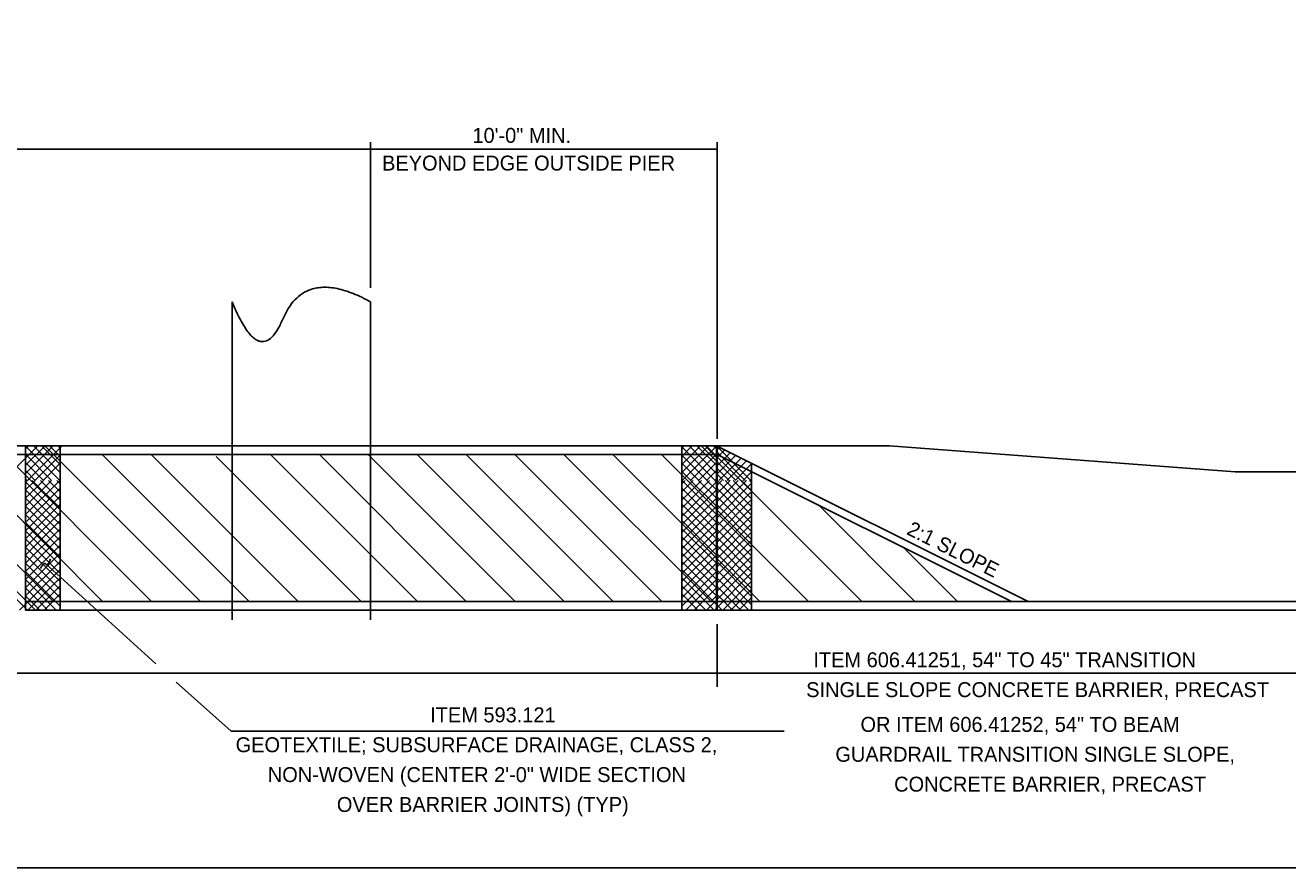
# Model space of a CAD drawing. Extents: x -164 to -43, y -137 to -88.
# Drawn here: x -99.05 to -62.53, y -136.87 to -112.51 of the extents above; entities that cross this region are included whole.
import ezdxf

# ---------------------------------------------------------------- set-up
doc = ezdxf.new("R2010")
doc.units = 0
for name, color, linetype in [('BDR-Clip Boundary', 7, 'Continuous'), ('Bridge-Substructure', 7, 'Continuous'), ('Bridge-Text', 7, 'Continuous'), ('E-Road-Jersey Barrier', 7, 'Continuous'), ('MedianDropBarrier', 7, 'Continuous')]:
    doc.layers.add(name, color=color, linetype=linetype)

msp = doc.modelspace()

# ---------------------------------------------------------------- linework, layer by layer
at = {"layer": 'BDR-Clip Boundary'}
msp.add_lwpolyline([(-43.411, -88.146), (-163.716, -88.146), (-163.716, -136.872), (-43.411, -136.872)], close=True, dxfattribs=at)
at = {"layer": 'Bridge-Substructure'}
for points in [[(-89.06, -120.511), (-89.06, -124.67), (-93.06, -124.67), (-93.06, -120.511)], [(-93.06, -129.706), (-93.06, -124.67), (-89.06, -124.67), (-89.06, -129.706)]]:
    msp.add_lwpolyline(points, dxfattribs=at)
msp.add_open_spline([(-93.06, -120.511), (-92.247, -122.53), (-90.943, -119.464), (-89.06, -120.511)], degree=2, dxfattribs=at)
at = {"layer": 'Bridge-Text'}
for p, q in [((-129.039, -116.094), (-89.06, -116.094)), ((-89.06, -119.108), (-89.06, -115.894)), ((-89.06, -116.094), (-79.039, -116.094)), ((-79.039, -117.694), (-79.039, -115.894)), ((-79.039, -124.47), (-79.039, -117.694)), ((-89.06, -120.099), (-89.06, -119.108)), ((-79.039, -131.636), (-79.039, -129.827)), ((-79.039, -131.246), (-139.06, -131.246)), ((-59.06, -131.246), (-79.039, -131.246))]:
    msp.add_line(p, q, dxfattribs=at)
for points in [[(-95.277, -130.974), (-98.45, -128.086)], [(-77.101, -132.927), (-93.096, -132.927), (-94.683, -131.506)]]:
    msp.add_lwpolyline(points, dxfattribs=at)
msp.add_open_spline([(-98.604, -128.215), (-98.509, -128.023), (-98.404, -128.162), (-98.317, -127.936)], degree=2, dxfattribs=at)
at = {"layer": 'E-Road-Jersey Barrier'}
for p, q in [((-99.9, -124.67), (-95.4, -129.17)), ((-99.687, -125.67), (-98.687, -124.67)), ((-99.039, -125.467), (-98.241, -124.67)), ((-99.039, -125.232), (-98.477, -124.67)), ((-99.039, -124.76), (-98.949, -124.67)), ((-99.039, -124.682), (-98.051, -125.67)), ((-98.98, -125.67), (-97.98, -124.67)), ((-98.815, -124.67), (-98.039, -125.446)), ((-98.58, -124.67), (-98.039, -125.21)), ((-98.485, -124.67), (-93.985, -129.17)), ((-98.344, -124.67), (-98.039, -124.975)), ((-98.108, -124.67), (-98.039, -124.739)), ((-98.039, -124.67), (-98.039, -129.422)), ((-79.284, -124.67), (-80.06, -125.446)), ((-79.519, -124.67), (-80.06, -125.21)), ((-79.755, -124.67), (-80.06, -124.975)), ((-79.991, -124.67), (-80.06, -124.739)), ((-80.06, -124.67), (-80.06, -129.422)), ((-79.093, -125.67), (-80.06, -124.703)), ((-79.06, -124.682), (-80.048, -125.67)), ((-78.849, -125.67), (-79.849, -124.67)), ((-79.06, -125.232), (-79.622, -124.67)), ((-78.495, -125.67), (-79.495, -124.67)), ((-79.06, -124.996), (-79.386, -124.67)), ((-79.352, -124.67), (-74.852, -129.17)), ((-79.06, -124.76), (-79.15, -124.67)), ((-79.06, -124.67), (-70.039, -129.17)), ((-78.058, -125.67), (-79.058, -124.67)), ((-78.975, -124.712), (-79.039, -124.777)), ((-78.817, -124.791), (-79.039, -125.012)), ((-78.223, -125.67), (-79.039, -124.854)), ((-78.66, -124.869), (-79.039, -125.248)), ((-139.06, -124.92), (-89.06, -124.92)), ((-102.478, -124.92), (-98.228, -129.17)), ((-101.064, -124.92), (-96.814, -129.17)), ((-99.039, -124.917), (-98.287, -125.67)), ((-99.039, -125.153), (-98.522, -125.67)), ((-98.77, -125.67), (-98.039, -124.939)), ((-98.534, -125.67), (-98.039, -125.174)), ((-96.821, -124.92), (-92.571, -129.17)), ((-95.407, -124.92), (-91.157, -129.17)), ((-89.335, -129.17), (-93.528, -124.977)), ((-87.706, -129.17), (-91.956, -124.92)), ((-90.542, -124.92), (-86.292, -129.17)), ((-89.127, -124.92), (-84.877, -129.17)), ((-87.713, -124.92), (-83.463, -129.17)), ((-86.299, -124.92), (-82.049, -129.17)), ((-84.885, -124.92), (-80.635, -129.17)), ((-83.47, -124.92), (-79.242, -129.148)), ((-82.056, -124.92), (-77.806, -129.17)), ((-80.642, -124.92), (-76.392, -129.17)), ((-79.329, -125.67), (-80.06, -124.939)), ((-79.565, -125.67), (-80.06, -125.174)), ((-79.06, -124.917), (-79.812, -125.67)), ((-79.06, -125.153), (-79.577, -125.67)), ((-79.039, -124.92), (-70.519, -129.17)), ((-78.503, -124.947), (-79.039, -125.484)), ((-78.346, -125.026), (-78.989, -125.67)), ((-78.188, -125.104), (-78.754, -125.67)), ((-78.039, -125.191), (-78.518, -125.67)), ((-78.039, -125.17), (-78.039, -129.422)), ((-99.039, -125.389), (-98.758, -125.67)), ((-79.8, -125.67), (-80.06, -125.41)), ((-79.06, -125.389), (-79.341, -125.67)), ((-78.694, -125.67), (-79.039, -125.325)), ((-78.039, -125.426), (-78.282, -125.67)), ((-99.039, -125.624), (-98.994, -125.67)), ((-99.039, -126.655), (-98.054, -125.67)), ((-99.039, -126.419), (-98.289, -125.67)), ((-99.039, -126.184), (-98.525, -125.67)), ((-99.039, -125.948), (-98.761, -125.67)), ((-99.039, -125.712), (-98.996, -125.67)), ((-99.039, -125.711), (-98.039, -126.711)), ((-99.039, -126.891), (-98.039, -125.891)), ((-99.039, -125.947), (-98.039, -126.947)), ((-98.845, -125.67), (-98.039, -126.475)), ((-98.609, -125.67), (-98.039, -126.24)), ((-98.373, -125.67), (-98.039, -126.004)), ((-98.138, -125.67), (-98.039, -125.768)), ((-98.063, -125.67), (-98.039, -125.646)), ((-80.036, -125.67), (-80.06, -125.646)), ((-79.254, -125.67), (-80.06, -126.475)), ((-79.49, -125.67), (-80.06, -126.24)), ((-79.726, -125.67), (-80.06, -126.004)), ((-79.961, -125.67), (-80.06, -125.768)), ((-79.06, -125.711), (-80.06, -126.711)), ((-79.06, -126.891), (-80.06, -125.891)), ((-79.06, -125.947), (-80.06, -126.947)), ((-79.06, -126.655), (-80.045, -125.67)), ((-79.06, -126.419), (-79.81, -125.67)), ((-79.06, -126.184), (-79.574, -125.67)), ((-79.06, -125.948), (-79.338, -125.67)), ((-79.06, -125.624), (-79.105, -125.67)), ((-79.06, -125.712), (-79.103, -125.67)), ((-78.192, -125.67), (-79.039, -126.517)), ((-78.427, -125.67), (-79.039, -126.281)), ((-78.663, -125.67), (-79.039, -126.046)), ((-78.899, -125.67), (-79.039, -125.81)), ((-78.039, -126.673), (-79.039, -125.673)), ((-78.039, -125.753), (-79.039, -126.753)), ((-78.039, -126.909), (-79.039, -125.909)), ((-78.039, -126.437), (-78.807, -125.67)), ((-78.039, -126.201), (-78.571, -125.67)), ((-78.039, -125.966), (-78.335, -125.67)), ((-78.039, -125.73), (-78.1, -125.67)), ((-78.039, -125.662), (-78.047, -125.67)), ((-99.039, -127.127), (-98.039, -126.127)), ((-99.039, -126.182), (-98.039, -127.182)), ((-79.06, -127.127), (-80.06, -126.127)), ((-79.06, -126.182), (-80.06, -127.182)), ((-78.039, -125.989), (-79.039, -126.989)), ((-78.039, -127.144), (-79.039, -126.144)), ((-78.039, -126.224), (-79.039, -127.224)), ((-99.039, -127.362), (-98.039, -126.362)), ((-99.039, -126.418), (-98.039, -127.418)), ((-99.039, -127.598), (-98.039, -126.598)), ((-99.039, -126.654), (-98.039, -127.654)), ((-79.06, -127.362), (-80.06, -126.362)), ((-79.06, -126.418), (-80.06, -127.418)), ((-79.06, -127.598), (-80.06, -126.598)), ((-79.06, -126.654), (-80.06, -127.654)), ((-78.039, -127.38), (-79.039, -126.38)), ((-78.039, -126.46), (-79.039, -127.46)), ((-78.039, -127.616), (-79.039, -126.616)), ((-78.039, -126.696), (-79.039, -127.696)), ((-76.108, -126.382), (-73.32, -129.17)), ((-99.039, -127.834), (-98.039, -126.834)), ((-99.039, -126.889), (-98.039, -127.889)), ((-99.039, -128.069), (-98.039, -127.069)), ((-79.06, -127.834), (-80.06, -126.834)), ((-79.06, -126.889), (-80.06, -127.889)), ((-79.06, -128.069), (-80.06, -127.069)), ((-78.039, -127.851), (-79.039, -126.851)), ((-78.039, -126.931), (-79.039, -127.931)), ((-99.039, -127.125), (-98.039, -128.125)), ((-99.039, -128.305), (-98.039, -127.305)), ((-99.039, -127.361), (-98.039, -128.361)), ((-79.06, -127.125), (-80.06, -128.125)), ((-79.06, -128.305), (-80.06, -127.305)), ((-79.06, -127.361), (-80.06, -128.361)), ((-78.039, -128.087), (-79.039, -127.087)), ((-78.039, -127.167), (-79.039, -128.167)), ((-78.039, -128.323), (-79.039, -127.323)), ((-78.039, -127.403), (-79.039, -128.403)), ((-99.039, -128.541), (-98.039, -127.541)), ((-99.039, -127.597), (-98.039, -128.597)), ((-99.039, -128.776), (-98.039, -127.776)), ((-79.06, -128.541), (-80.06, -127.541)), ((-79.06, -127.597), (-80.06, -128.597)), ((-79.06, -128.776), (-80.06, -127.776)), ((-78.039, -128.558), (-79.039, -127.558)), ((-78.039, -127.638), (-79.039, -128.638)), ((-78.039, -128.794), (-79.039, -127.794)), ((-73.647, -127.609), (-72.087, -129.17)), ((-100.06, -128.11), (-98.75, -129.42)), ((-99.039, -127.832), (-98.039, -128.832)), ((-99.039, -129.012), (-98.039, -128.012)), ((-99.039, -128.068), (-98.039, -129.068)), ((-79.06, -127.832), (-80.06, -128.832)), ((-79.06, -129.012), (-80.06, -128.012)), ((-79.06, -128.068), (-80.06, -129.068)), ((-78.039, -128.11), (-79.349, -129.42)), ((-78.039, -127.874), (-79.039, -128.874)), ((-78.039, -129.03), (-79.039, -128.03)), ((-100.06, -128.346), (-98.986, -129.42)), ((-99.211, -129.42), (-98.039, -128.248)), ((-99.039, -128.304), (-98.039, -129.304)), ((-98.975, -129.42), (-98.039, -128.484)), ((-78.888, -129.42), (-80.06, -128.248)), ((-79.06, -128.304), (-80.06, -129.304)), ((-79.124, -129.42), (-80.06, -128.484)), ((-78.039, -128.346), (-79.113, -129.42)), ((-78.039, -129.266), (-79.039, -128.266)), ((-78.121, -129.42), (-79.039, -128.501)), ((-99.039, -128.539), (-98.159, -129.42)), ((-99.039, -128.775), (-98.395, -129.42)), ((-98.739, -129.42), (-98.039, -128.719)), ((-79.36, -129.42), (-80.06, -128.719)), ((-79.06, -128.539), (-79.94, -129.42)), ((-79.06, -128.775), (-79.704, -129.42)), ((-78.356, -129.42), (-79.039, -128.737)), ((-78.039, -128.581), (-78.877, -129.42)), ((-78.039, -128.817), (-78.642, -129.42)), ((-99.039, -129.011), (-98.63, -129.42)), ((-98.504, -129.42), (-98.039, -128.955)), ((-79.595, -129.42), (-80.06, -128.955)), ((-79.06, -129.011), (-79.219, -129.17)), ((-78.592, -129.42), (-79.039, -128.973)), ((-78.406, -129.42), (-78.039, -129.053))]:
    msp.add_line(p, q, dxfattribs=at)
for points in [[(-107.049, -124.67), (-107.049, -124.67), (-106.799, -124.67), (-106.799, -124.67), (-93.06, -124.67), (-93.06, -125.17), (-93.06, -125.17), (-93.06, -124.67)], [(-79.06, -124.67), (-99.039, -124.67), (-99.039, -129.17), (-79.06, -129.17)]]:
    msp.add_lwpolyline(points, close=True, dxfattribs=at)
for points in [[(-89.06, -124.67), (-89.06, -124.92), (-79.039, -124.92)], [(-99.039, -129.17), (-99.039, -129.42), (-79.06, -129.42), (-79.06, -129.17)]]:
    msp.add_lwpolyline(points, dxfattribs=at)
at = {"layer": 'MedianDropBarrier'}
msp.add_lwpolyline([(-59.06, -129.17), (-59.06, -125.42), (-64.05, -125.42), (-74.05, -124.67), (-79.039, -124.67), (-79.039, -129.17)], close=True, dxfattribs=at)
msp.add_lwpolyline([(-79.039, -129.17), (-79.039, -129.42), (-59.06, -129.42), (-59.06, -129.17)], dxfattribs=at)

# ---------------------------------------------------------------- texts
at = {"layer": 'Bridge-Text'}
for s, p in [('10\'-0" MIN.', (-86.114, -115.91)), ('BEYOND EDGE OUTSIDE PIER', (-88.729, -116.71)), ('ITEM 606.41251, 54" TO 45" TRANSITION', (-76.253, -131.074)), ('SINGLE SLOPE CONCRETE BARRIER, PRECAST', (-76.462, -131.938)), ('ITEM 593.121', (-87.338, -132.667)), ('OR ITEM 606.41252, 54" TO BEAM', (-74.891, -132.943)), ('GEOTEXTILE; SUBSURFACE DRAINAGE, CLASS 2,', (-92.964, -133.531)), ('GUARDRAIL TRANSITION SINGLE SLOPE,', (-75.617, -133.807)), ('NON-WOVEN (CENTER 2\'-0" WIDE SECTION', (-92.034, -134.395)), ('CONCRETE BARRIER, PRECAST', (-73.918, -134.671)), ('OVER BARRIER JOINTS) (TYP)', (-90.036, -135.259))]:
    msp.add_text(s, height=0.432, dxfattribs=at).set_placement(p)
msp.add_text('2:1 SLOPE', height=0.4272, rotation=333.4349, dxfattribs=at).set_placement((-73.583, -127.215))

doc.saveas('drawing.dxf')
